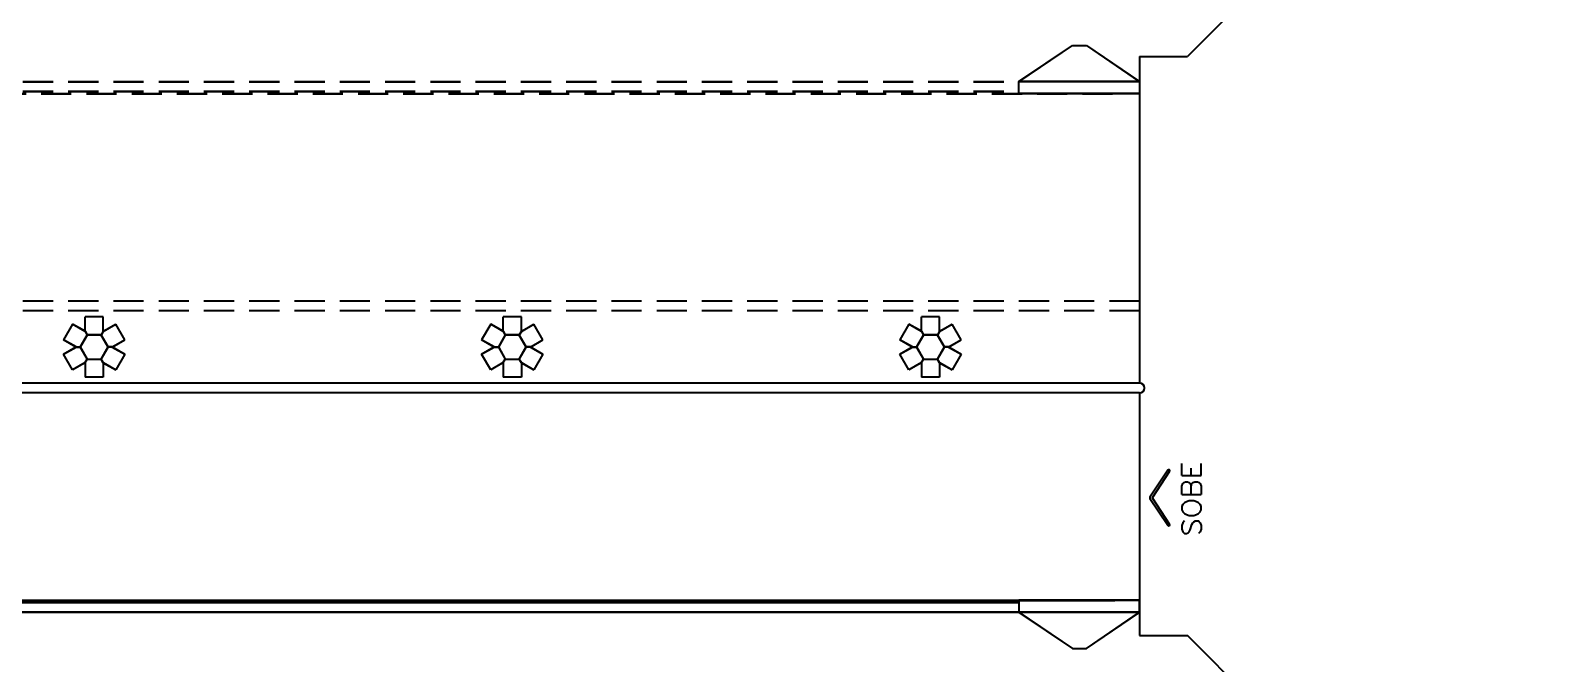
# Model space of a CAD drawing. Header units: millimetres. Extents: x 2128 to 2646, y 1972 to 2207.
# Drawn here: x 2351.25 to 2363.84, y 2118.88 to 2124.13 of the extents above; entities that cross this region are included whole.
import ezdxf

# ---------------------------------------------------------------- set-up
doc = ezdxf.new("R2010")
doc.units = ezdxf.units.MM
doc.linetypes.add('HIDDEN', pattern=[0.375, 0.25, -0.125])
for name, color, linetype in [('AR-CORRIMAO-V', 52, 'Continuous'), ('AR-CORRIMAO-V1', 52, 'Continuous'), ('AR-ESTC', 3, 'Continuous'), ('AR-ESTC-V3', 3, 'Continuous'), ('AR-ESTMA-C', 1, 'Continuous'), ('AR-PISO-V1', 1, 'Continuous'), ('AR-PROJ-RAMPA', 1, 'HIDDEN'), ('AR-SIM', 2, 'Continuous'), ('PLAT-CONG', 7, 'Continuous'), ('TEXTO', 2, 'Continuous')]:
    doc.layers.add(name, color=color, linetype=linetype)
doc.styles.add('S16', font='simplex.shx', dxfattribs={"width": 1.1, "height": 0.16})

# ---------------------------------------------------------------- blocks, each defined once
blk = doc.blocks.new('pilar15')
at = {"layer": 'AR-ESTMA-C'}
for p, q in [((-0.179, 0.19), (-0.254, 0.06)), ((-0.075, 0.13), (-0.179, 0.19)), ((0.075, 0.25), (-0.075, 0.25)), ((-0.075, 0.13), (-0.075, 0.25)), ((-0.075, 0.13), (-0.058, 0.1)), ((0.075, 0.13), (0.058, 0.1)), ((0.075, 0.13), (0.075, 0.25)), ((0.075, 0.13), (0.179, 0.19)), ((0.254, 0.06), (0.179, 0.19)), ((-0.15, 0), (-0.254, 0.06)), ((-0.254, -0.06), (-0.15, 0)), ((-0.15, 0), (-0.115, 0)), ((0.15, 0), (0.115, 0)), ((0.15, 0), (0.254, 0.06)), ((0.15, 0), (0.254, -0.06)), ((-0.179, -0.19), (-0.254, -0.06)), ((-0.075, -0.13), (-0.058, -0.1)), ((0.075, -0.13), (0.058, -0.1)), ((0.254, -0.06), (0.179, -0.19)), ((-0.075, -0.13), (-0.179, -0.19)), ((-0.075, -0.13), (-0.075, -0.25)), ((0.075, -0.25), (-0.075, -0.25)), ((0.075, -0.13), (0.179, -0.19)), ((0.075, -0.13), (0.075, -0.25))]:
    blk.add_line(p, q, dxfattribs=at)
blk.add_lwpolyline([(0.058, 0.1), (-0.058, 0.1), (-0.115, 0), (-0.058, -0.1), (0.058, -0.1), (0.115, 0)], close=True, dxfattribs=at)
blk = doc.blocks.new('A$C34151AAB')
at = {"layer": 'AR-CORRIMAO-V'}
blk.add_arc((29.445, 14.37), 0.04, 270, 90, dxfattribs=at)
at = {"layer": 'AR-CORRIMAO-V1'}
for p, q in [((29.445, 14.41), (4.09, 14.41)), ((29.445, 14.33), (4.17, 14.33)), ((28.445, 12.59), (16.445, 12.59)), ((28.445, 12.51), (16.445, 12.51))]:
    blk.add_line(p, q, dxfattribs=at)
blk.add_arc((29.445, 14.37), 0.04, 270, 90, dxfattribs=at)
at = {"layer": 'AR-ESTC', "ltscale": 0.25}
for p, q in [((28.445, 16.91), (28.888, 17.21)), ((28.888, 17.21), (29.006, 17.21)), ((29.006, 17.21), (29.445, 16.91)), ((29.445, 16.91), (28.445, 16.91)), ((28.445, 16.81), (28.445, 16.91)), ((29.445, 16.91), (29.445, 16.81)), ((29.445, 16.81), (28.445, 16.81))]:
    blk.add_line(p, q, dxfattribs=at)
at = {"layer": 'AR-ESTC-V3', "ltscale": 0.25}
for p, q in [((29.445, 12.61), (28.445, 12.61)), ((28.445, 12.61), (28.445, 12.51)), ((29.445, 12.51), (29.445, 12.61)), ((29.445, 12.51), (28.445, 12.51)), ((28.445, 12.51), (28.888, 12.21)), ((29.006, 12.21), (29.445, 12.51)), ((28.888, 12.21), (29.006, 12.21))]:
    blk.add_line(p, q, dxfattribs=at)
at = {"layer": 'AR-PISO-V1'}
for p, q in [((32.841, 20.118), (29.841, 17.118)), ((29.445, 17.118), (29.841, 17.118)), ((29.445, 17.118), (29.445, 14.41)), ((29.445, 14.33), (29.445, 12.318)), ((5.89, 12.61), (29.241, 12.61)), ((29.445, 12.318), (29.841, 12.318)), ((32.841, 9.318), (29.841, 12.318))]:
    blk.add_line(p, q, dxfattribs=at)
at = {"layer": 'AR-PROJ-RAMPA'}
for p, q in [((16.445, 16.91), (28.445, 16.91)), ((2.346, 16.81), (29.241, 16.81)), ((16.445, 16.83), (28.445, 16.83)), ((29.445, 15.09), (3.464, 15.09)), ((29.445, 15.01), (3.464, 15.01))]:
    blk.add_line(p, q, dxfattribs=at)
at = {"layer": 'AR-ESTMA-C', "ltscale": 0.25}
for p in [(20.785, 14.71), (24.249, 14.71), (27.713, 14.71)]:
    blk.add_blockref('pilar15', p, dxfattribs=at)
blk = doc.blocks.new('A$C201E7DEE')
at = {"layer": 'AR-SIM'}
h = blk.add_hatch(color=256, dxfattribs=at)
edge = h.paths.add_edge_path()
edge.add_line((29.678, 14.269), (29.531, 14.047))
edge.add_arc((29.54, 14.041), 0.0113, 146.4755, 213.5245)
edge.add_line((29.531, 14.034), (29.678, 13.813))
edge.add_arc((29.686, 13.818), 0.0094, 213.5245, 393.5245)
edge.add_line((29.694, 13.823), (29.554, 14.034))
edge.add_arc((29.563, 14.041), 0.0112, 146.4755, 213.5245, ccw=False)
edge.add_line((29.554, 14.047), (29.694, 14.258))
edge.add_arc((29.686, 14.264), 0.0094, 326.4755, 506.4755)
at = {"layer": 'AR-CORRIMAO-V'}
blk.add_arc((29.445, 14.95), 0.04, 270, 90, dxfattribs=at)
at = {"layer": 'AR-CORRIMAO-V1'}
for p, q in [((29.445, 14.99), (4.09, 14.99)), ((29.445, 14.91), (4.17, 14.91)), ((28.445, 13.17), (16.445, 13.17)), ((28.445, 13.09), (16.445, 13.09))]:
    blk.add_line(p, q, dxfattribs=at)
blk.add_arc((29.445, 14.95), 0.04, 270, 90, dxfattribs=at)
at = {"layer": 'AR-ESTC', "ltscale": 0.25}
for p, q in [((28.445, 17.49), (28.888, 17.79)), ((28.888, 17.79), (29.006, 17.79)), ((29.006, 17.79), (29.445, 17.49)), ((29.445, 17.49), (28.445, 17.49)), ((28.445, 17.39), (28.445, 17.49)), ((29.445, 17.39), (28.445, 17.39)), ((29.445, 17.49), (29.445, 17.39))]:
    blk.add_line(p, q, dxfattribs=at)
at = {"layer": 'AR-ESTC-V3', "ltscale": 0.25}
for p, q in [((29.445, 13.19), (28.445, 13.19)), ((28.445, 13.19), (28.445, 13.09)), ((29.445, 13.09), (28.445, 13.09)), ((28.445, 13.09), (28.888, 12.79)), ((29.006, 12.79), (29.445, 13.09)), ((29.445, 13.09), (29.445, 13.19)), ((28.888, 12.79), (29.006, 12.79))]:
    blk.add_line(p, q, dxfattribs=at)
at = {"layer": 'AR-PISO-V1'}
for p, q in [((32.841, 20.699), (29.841, 17.699)), ((29.445, 17.699), (29.841, 17.699)), ((29.445, 17.699), (29.445, 14.99)), ((29.445, 14.91), (29.445, 12.899)), ((5.89, 13.19), (29.241, 13.19)), ((29.445, 12.899), (29.841, 12.899)), ((32.841, 9.899), (29.841, 12.899))]:
    blk.add_line(p, q, dxfattribs=at)
at = {"layer": 'AR-PROJ-RAMPA'}
for p, q in [((2.346, 17.39), (29.241, 17.39)), ((16.445, 17.49), (28.445, 17.49)), ((16.445, 17.41), (28.445, 17.41)), ((29.445, 15.67), (3.464, 15.67)), ((29.445, 15.59), (3.464, 15.59))]:
    blk.add_line(p, q, dxfattribs=at)
at = {"layer": 'AR-SIM'}
blk.add_lwpolyline([(29.678, 14.269), (29.531, 14.047, 0.301199), (29.531, 14.034), (29.678, 13.813, 1), (29.694, 13.823), (29.554, 14.034, -0.301199), (29.554, 14.047), (29.694, 14.258, 1)], format="xyb", close=True, dxfattribs=at)
at = {"layer": 'AR-ESTMA-C', "ltscale": 0.25}
for p in [(20.785, 15.29), (24.249, 15.29), (27.713, 15.29)]:
    blk.add_blockref('pilar15', p, dxfattribs=at)
at = {"layer": 'TEXTO', "style": 'S16', "width": 1.1}
blk.add_text('SOBE', height=0.16, rotation=90, dxfattribs=at).set_placement((29.955, 13.721))
blk = doc.blocks.new('A$C527D507D')
at = {"layer": 'AR-SIM'}
h = blk.add_hatch(color=256, dxfattribs=at)
edge = h.paths.add_edge_path()
edge.add_line((29.678, 37.978), (29.531, 37.756))
edge.add_arc((29.54, 37.75), 0.0113, 146.4755, 213.5245)
edge.add_line((29.531, 37.744), (29.678, 37.522))
edge.add_arc((29.686, 37.527), 0.0094, 213.5245, 393.5245)
edge.add_line((29.694, 37.532), (29.554, 37.744))
edge.add_arc((29.563, 37.75), 0.0112, 146.4755, 213.5245, ccw=False)
edge.add_line((29.554, 37.756), (29.694, 37.968))
edge.add_arc((29.686, 37.973), 0.0094, 326.4755, 506.4755)
at = {"layer": 'AR-CORRIMAO-V'}
blk.add_arc((29.445, 38.66), 0.04, 270, 90, dxfattribs=at)
at = {"layer": 'AR-CORRIMAO-V1'}
for p, q in [((29.445, 38.7), (4.09, 38.7)), ((29.445, 38.62), (4.17, 38.62)), ((28.445, 36.88), (16.445, 36.88)), ((28.445, 36.8), (16.445, 36.8))]:
    blk.add_line(p, q, dxfattribs=at)
blk.add_arc((29.445, 38.66), 0.04, 270, 90, dxfattribs=at)
at = {"layer": 'AR-ESTC', "ltscale": 0.25}
for p, q in [((28.445, 41.2), (28.888, 41.5)), ((28.888, 41.5), (29.006, 41.5)), ((29.006, 41.5), (29.445, 41.2)), ((29.445, 41.2), (28.445, 41.2)), ((28.445, 41.1), (28.445, 41.2)), ((29.445, 41.2), (29.445, 41.1)), ((29.445, 41.1), (28.445, 41.1))]:
    blk.add_line(p, q, dxfattribs=at)
at = {"layer": 'AR-ESTC-V3', "ltscale": 0.25}
for p, q in [((29.445, 36.9), (28.445, 36.9)), ((28.445, 36.9), (28.445, 36.8)), ((29.445, 36.8), (29.445, 36.9)), ((29.445, 36.8), (28.445, 36.8)), ((28.445, 36.8), (28.888, 36.5)), ((29.006, 36.5), (29.445, 36.8)), ((28.888, 36.5), (29.006, 36.5))]:
    blk.add_line(p, q, dxfattribs=at)
at = {"layer": 'AR-PISO-V1'}
for p, q in [((32.841, 44.408), (29.841, 41.408)), ((29.445, 41.408), (29.841, 41.408)), ((29.445, 41.408), (29.445, 38.7)), ((29.445, 38.62), (29.445, 36.608)), ((5.89, 36.9), (29.241, 36.9)), ((29.445, 36.608), (29.841, 36.608)), ((32.841, 33.608), (29.841, 36.608))]:
    blk.add_line(p, q, dxfattribs=at)
at = {"layer": 'AR-PROJ-RAMPA'}
for p, q in [((16.445, 41.2), (28.445, 41.2)), ((2.346, 41.1), (29.241, 41.1)), ((16.445, 41.12), (28.445, 41.12)), ((29.445, 39.38), (3.464, 39.38)), ((29.445, 39.3), (3.464, 39.3))]:
    blk.add_line(p, q, dxfattribs=at)
at = {"layer": 'AR-SIM'}
blk.add_lwpolyline([(29.678, 37.978), (29.531, 37.756, 0.301199), (29.531, 37.744), (29.678, 37.522, 1), (29.694, 37.532), (29.554, 37.744, -0.301199), (29.554, 37.756), (29.694, 37.968, 1)], format="xyb", close=True, dxfattribs=at)
at = {"layer": 'AR-ESTMA-C', "ltscale": 0.25}
for p in [(20.785, 39), (24.249, 39), (27.713, 39)]:
    blk.add_blockref('pilar15', p, dxfattribs=at)

msp = doc.modelspace()

# ---------------------------------------------------------------- block references
at = {"layer": 'PLAT-CONG'}
for name, p in [('A$C34151AAB', (2330.995, 2106.793)), ('A$C201E7DEE', (2330.995, 2106.212)), ('A$C527D507D', (2330.995, 2082.503))]:
    msp.add_blockref(name, p, dxfattribs=at)

doc.saveas('drawing.dxf')
